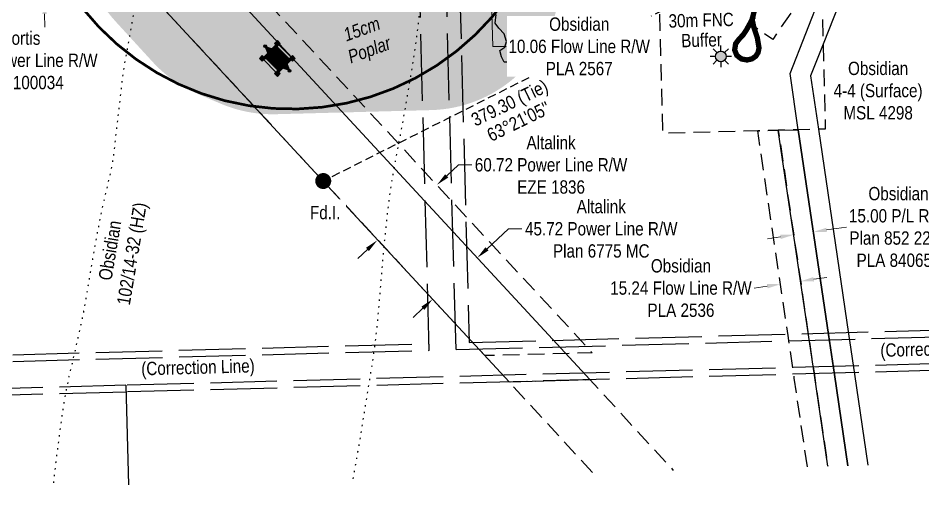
# Model space of a CAD drawing. Extents: x 624971 to 629645, y 5836724 to 5839392.
# Drawn here: x 627250 to 627930, y 5837036 to 5837388 of the extents above; entities that cross this region are included whole.
import ezdxf
from ezdxf.enums import TextEntityAlignment as Align

# ---------------------------------------------------------------- set-up
doc = ezdxf.new("R2010")
doc.units = 0
doc.header["$LTSCALE"] = 5
doc.header["$PDSIZE"] = 0.5
for name, pattern in [('foc-ACCESSROAD', [3.75, 2.5, -1.25]), ('foc-BUFFER', [16.75, 15, -1.75]), ('foc-DOT', [1, 0.2, -0.8]), ('foc-FLOWLINE', [3.75, 2.5, -1.25]), ('foc-QUARTERLINE', [33, 25, -3, 2, -3]), ('foc-TIELINE', [1.875, 1.25, -0.625]), ('foc-UNSURVEYED', [12.5, 10, -2.5])]:
    doc.linetypes.add(name, pattern=pattern)
doc.layers.get('Defpoints').update_dxf_attribs({"color": 9})
for name, color, linetype in [('ABADATA-DRILL-T', 8, 'Continuous'), ('AS-DRILL', 8, 'foc-DOT'), ('AS-POWER', 104, 'foc-POWER'), ('AS-ROADS', 254, 'Continuous'), ('AS-UNDERLAY-H', 141, 'Continuous'), ('AUX-BUFFER', 7, 'foc-BUFFER'), ('C-FLOWLINE', 13, 'foc-FLOWLINE'), ('C-RW', 13, 'Continuous'), ('C-WS', 13, 'foc-ACCESSROAD'), ('C-WS-S', 8, 'Continuous'), ('F-EZE', 190, 'foc-FLOWLINE'), ('F-RW', 190, 'Continuous'), ('L-MON', 1, 'Continuous'), ('L-QSEC', 8, 'foc-QUARTERLINE'), ('L-ROAD-T', 7, 'Continuous'), ('L-TIE', 7, 'foc-TIELINE'), ('L-TIE-T', 7, 'Continuous'), ('L-USEC', 7, 'foc-UNSURVEYED'), ('P-BUFFER-H 30m', 51, 'Continuous'), ('P-BUFFER-T', 40, 'Continuous'), ('T-BUSH-T', 110, 'Continuous'), ('WETLAND', 143, 'Continuous')]:
    doc.layers.add(name, color=color, linetype=linetype)
for name, color, linetype, lineweight in [('C-AR-T', 13, 'Continuous', 9), ('C-FLOWLINE-T', 13, 'Continuous', 9), ('C-RW-T', 13, 'Continuous', 9), ('C-WS-T', 13, 'Continuous', 9), ('F-EZE-T', 190, 'Continuous', 9), ('F-RW-T', 190, 'Continuous', 9)]:
    doc.layers.add(name, color=color, linetype=linetype, lineweight=lineweight)
doc.styles.add('80CG', font='ARIALN.TTF', dxfattribs={"height": 10})
doc.styles.add('80L', font='ARIALN.TTF', dxfattribs={"height": 10})
doc.styles.add('80LS', font='ARIALNI.TTF', dxfattribs={"height": 10})
doc.styles.add('foc-LtypeFont', font='ARIALN.TTF', dxfattribs={"height": 7.35})
doc.linetypes.add('foc-POWER', pattern='A,6,-1,["P",foc-LtypeFont,S=0.2,R=0,X=-0.625,Y=-0.75],-1.24,4', length=12.24)
doc.dimstyles.new('Compass 5 000', dxfattribs={"dimscale": 5, "dimtxt": 9, "dimasz": 2, "dimexe": 0.2, "dimexo": 0.0625, "dimgap": 0.5, "dimtad": 0, "dimtih": 1, "dimtoh": 1, "dimzin": 0, "dimdsep": 46, "dimtxsty": '80CG', "dimcen": 0.1, "dimse1": 1, "dimse2": 1, "dimclrd": 256, "dimclrt": 256, "dimaunit": 1, "dimadec": 4, "dimazin": 0, "dimtfac": 0.06, "dimtofl": 0, "dimtmove": 0, "dimatfit": 1, "dimfxl": 0.2, "dimtolj": 1, "dimtzin": 0, "dimlwd": -1, "dimarcsym": 0})

# ---------------------------------------------------------------- blocks, each defined once
blk = doc.blocks.new('*D598')
at = {"layer": 'Defpoints', "color": 0, "transparency": 16777216}
for p in [(627564.56, 5837262.55), (627630.73, 5837191.14), (627585.82, 5837149.53)]:
    blk.add_point(p, dxfattribs=at)
at = {"layer": 'F-EZE-T', "transparency": 16777216}
for p, q in [((627571.9, 5837269.35), (627580.79, 5837277.59)), ((627580.79, 5837277.59), (627590.79, 5837277.59)), ((627512.32, 5837214.14), (627504.98, 5837207.34))]:
    blk.add_line(p, q, dxfattribs=at)
for points in [[(627570.77, 5837270.57), (627573.03, 5837268.12), (627564.56, 5837262.55)], [(627511.19, 5837215.36), (627513.45, 5837212.92), (627519.66, 5837220.94)]]:
    blk.add_solid(points, dxfattribs=at)
at = {"layer": 'F-EZE-T', "transparency": 16777216, "insert": (627650.34, 5837277.59), "char_height": 10, "attachment_point": 5, "style": '80CG'}
blk.add_mtext('\\A1;Altalink\\P60.72 Power Line R/W\\PEZE 1836', dxfattribs=at)
blk = doc.blocks.new('*D601')
at = {"layer": 'Defpoints', "color": 0, "transparency": 16777216}
for p in [(627269.59, 5837411.02), (627182.06, 5837393.05), (627270.01, 5837395.41)]:
    blk.add_point(p, dxfattribs=at)
at = {"layer": 'F-EZE-T', "transparency": 16777216}
for p, q in [((627181.37, 5837418.66), (627181.11, 5837428.65)), ((627182.33, 5837383.05), (627183.05, 5837356.03)), ((627183.05, 5837356.03), (627193.05, 5837356.03))]:
    blk.add_line(p, q, dxfattribs=at)
for points in [[(627183.04, 5837418.7), (627179.71, 5837418.61), (627181.64, 5837408.66)], [(627184, 5837383.1), (627180.66, 5837383.01), (627182.06, 5837393.05)]]:
    blk.add_solid(points, dxfattribs=at)
at = {"layer": 'F-EZE-T', "transparency": 16777216, "insert": (627252.19, 5837356.03), "char_height": 10, "attachment_point": 5, "style": '80CG'}
blk.add_mtext('\\A1;Fortis\\P15.00 Power Line R/W\\PEZE 100034', dxfattribs=at)
blk = doc.blocks.new('GAS')
h = blk.add_hatch(color=255)
h.dxf.hatch_style = 1
edge = h.paths.add_edge_path()
edge.add_arc((0, 0), 0.9, 0, 360)
for p, q in [((0, 0.81), (0, 1.62)), ((-0.81, 0), (-1.62, 0)), ((-0.57, 0.57), (-1.14, 1.14)), ((0.57, 0.57), (1.14, 1.14)), ((1.62, 0), (0.81, 0)), ((-0.57, -0.57), (-1.14, -1.14)), ((0, -0.81), (0, -1.62)), ((1.14, -1.14), (0.57, -0.57))]:
    blk.add_line(p, q)
blk.add_circle((0, 0), 0.8)
blk = doc.blocks.new('*D626')
at = {"layer": 'C-FLOWLINE-T', "transparency": 16777216}
for p, q in [((627847.72, 5837191.69), (627857.62, 5837193.15)), ((627812.85, 5837186.54), (627802.96, 5837185.08))]:
    blk.add_line(p, q, dxfattribs=at)
for points in [[(627812.61, 5837188.19), (627813.1, 5837184.89), (627822.75, 5837188)], [(627847.48, 5837193.34), (627847.97, 5837190.04), (627837.83, 5837190.23)]]:
    blk.add_solid(points, dxfattribs=at)
at = {"layer": 'Defpoints', "color": 0, "transparency": 16777216}
for p in [(627825.84, 5837271.46), (627810.75, 5837269.23), (627822.75, 5837188)]:
    blk.add_point(p, dxfattribs=at)
at = {"layer": 'C-FLOWLINE-T', "transparency": 16777216, "insert": (627747.96, 5837185.08), "char_height": 10, "attachment_point": 5, "style": '80CG'}
blk.add_mtext('\\A1;Obsidian\\P15.24 Flow Line R/W\\PPLA 2536', dxfattribs=at)
blk = doc.blocks.new('*D627')
at = {"layer": 'C-AR-T', "transparency": 16777216}
for p, q in [((627604.84, 5837429.9), (627604.57, 5837439.89)), ((627605.62, 5837399.8), (627606.49, 5837366.52)), ((627606.49, 5837366.52), (627616.49, 5837366.52))]:
    blk.add_line(p, q, dxfattribs=at)
for points in [[(627606.5, 5837429.94), (627603.17, 5837429.85), (627605.1, 5837419.9)], [(627607.29, 5837399.85), (627603.96, 5837399.76), (627605.36, 5837409.8)]]:
    blk.add_solid(points, dxfattribs=at)
at = {"layer": 'Defpoints', "color": 0, "transparency": 16777216}
for p in [(627605.1, 5837419.9), (627640.48, 5837420.82), (627640.75, 5837410.72)]:
    blk.add_point(p, dxfattribs=at)
at = {"layer": 'C-AR-T', "transparency": 16777216, "insert": (627671.49, 5837366.52), "char_height": 10, "attachment_point": 5, "style": '80CG', "bg_fill": 3, "box_fill_scale": 1.1, "bg_fill_color": 256, "bg_fill_true_color": 13158600, "bg_fill_transparency": 0}
blk.add_mtext('\\A1;Obsidian\\P10.06 Flow Line R/W\\PPLA 2567', dxfattribs=at)
blk = doc.blocks.new('*D628')
at = {"layer": 'C-FLOWLINE-T', "transparency": 16777216}
for p, q in [((627267.88, 5837457.4), (627257.88, 5837457.4)), ((627268.85, 5837420.95), (627267.88, 5837457.4)), ((627269.65, 5837390.89), (627269.91, 5837380.89))]:
    blk.add_line(p, q, dxfattribs=at)
for points in [[(627270.52, 5837420.99), (627267.18, 5837420.9), (627269.11, 5837410.95)], [(627271.31, 5837390.93), (627267.98, 5837390.85), (627269.38, 5837400.89)]]:
    blk.add_solid(points, dxfattribs=at)
at = {"layer": 'Defpoints', "color": 0, "transparency": 16777216}
for p in [(627511.5, 5837417.37), (627269.11, 5837410.95), (627511.77, 5837407.31)]:
    blk.add_point(p, dxfattribs=at)
at = {"layer": 'C-FLOWLINE-T', "transparency": 16777216, "insert": (627202.88, 5837457.4), "char_height": 10, "attachment_point": 5, "style": '80CG'}
blk.add_mtext('\\A1;Obsidian\\P10.06 Flow Line R/W\\PPLA 2567', dxfattribs=at)
blk = doc.blocks.new('*D652')
at = {"layer": 'C-RW-T', "transparency": 16777216}
for p, q in [((627857.41, 5837228.74), (627872.39, 5837230.95)), ((627822.79, 5837223.63), (627812.9, 5837222.16))]:
    blk.add_line(p, q, dxfattribs=at)
for points in [[(627857.17, 5837230.39), (627857.65, 5837227.09), (627847.52, 5837227.28)], [(627822.55, 5837225.27), (627823.04, 5837221.98), (627832.68, 5837225.09)]]:
    blk.add_solid(points, dxfattribs=at)
at = {"layer": 'Defpoints', "color": 0, "transparency": 16777216}
for p in [(627847.52, 5837227.28), (627835.99, 5837202.67), (627850.83, 5837204.86)]:
    blk.add_point(p, dxfattribs=at)
at = {"layer": 'C-RW-T', "transparency": 16777216, "insert": (627911.48, 5837230.95), "char_height": 10, "attachment_point": 5, "style": '80CG'}
blk.add_mtext('\\A1;Obsidian\\P15.00 P/L R/W\\PPlan 852 2290\\PPLA 840656', dxfattribs=at)
blk = doc.blocks.new('*D686')
at = {"layer": 'Defpoints', "color": 0, "transparency": 16777216}
for p in [(627565.76, 5837239.2), (627532.23, 5837208.13), (627594.85, 5837207.79)]:
    blk.add_point(p, dxfattribs=at)
at = {"layer": 'F-RW-T', "transparency": 16777216}
for p, q in [((627602.19, 5837214.59), (627618.38, 5837229.59)), ((627618.38, 5837229.59), (627628.38, 5837229.59)), ((627554, 5837169.93), (627546.66, 5837163.14))]:
    blk.add_line(p, q, dxfattribs=at)
for points in [[(627601.06, 5837215.81), (627603.32, 5837213.37), (627594.85, 5837207.79)], [(627552.86, 5837171.16), (627555.13, 5837168.71), (627561.33, 5837176.73)]]:
    blk.add_solid(points, dxfattribs=at)
at = {"layer": 'F-RW-T', "transparency": 16777216, "insert": (627688.07, 5837229.59), "char_height": 10, "attachment_point": 5, "style": '80CG'}
blk.add_mtext('\\A1;Altalink\\P45.72 Power Line R/W\\PPlan 6775 MC', dxfattribs=at)
blk = doc.blocks.new('fdia')
at = {"color": 255, "const_width": 1}
blk.add_lwpolyline([(-0.5, 0, 1), (0.5, 0, 1)], format="xyb", close=True, dxfattribs=at)
blk = doc.blocks.new('Fdiaa')
blk.add_blockref('fdia', (0, 0))
blk = doc.blocks.new('fdib')
at = {"color": 1, "const_width": 1.6}
blk.add_lwpolyline([(-0.4, 0, 1), (0.4, 0, 1)], format="xyb", close=True, dxfattribs=at)
at = {"color": 1}
blk.add_circle((0, 0), 0.8, dxfattribs=at)
blk = doc.blocks.new('Fdibb')
blk.add_blockref('fdib', (0, 0))
blk = doc.blocks.new('fdicc')
for name in ['Fdibb', 'Fdiaa']:
    blk.add_blockref(name, (0, 0))
blk = doc.blocks.new('FDI')
blk.add_blockref('fdicc', (0, 0))
blk = doc.blocks.new('A$C17143D00')
at = {"layer": 'AS-UNDERLAY-H'}
h = blk.add_hatch(color=256, dxfattribs=at)
h.dxf.hatch_style = 1
h.paths.add_polyline_path([(10.5, 27, 1), (8.5, 27, 1)])
h = blk.add_hatch(color=256, dxfattribs=at)
h.dxf.hatch_style = 1
h.paths.add_polyline_path([(3, 23.5), (0, 23.5), (0, 20.5), (3, 20.5), (3, 22)])
h = blk.add_hatch(color=256, dxfattribs=at)
h.dxf.hatch_style = 1
h.paths.add_polyline_path([(3.5, 20), (3, 20.5), (1.5, 20.5), (1.5, 7.5), (3, 7.5), (3.5, 8)])
h = blk.add_hatch(color=256, dxfattribs=at)
h.dxf.hatch_style = 1
h.paths.add_polyline_path([(7.28, 22), (3, 22), (3, 20.5), (3.5, 20), (6.39, 20)])
h = blk.add_hatch(color=256, dxfattribs=at)
h.dxf.hatch_style = 1
h.paths.add_polyline_path([(11.72, 22), (7.28, 22), (6.39, 20), (12.61, 20)])
h = blk.add_hatch(color=256, dxfattribs=at)
h.dxf.hatch_style = 1
h.paths.add_polyline_path([(9.91, 26.09, -0.212214), (9.09, 26.09), (7.28, 22), (11.72, 22)])
h = blk.add_hatch(color=256, dxfattribs=at)
h.dxf.hatch_style = 1
h.paths.add_polyline_path([(16, 22), (11.72, 22), (12.61, 20), (15.5, 20), (16, 20.5)])
h = blk.add_hatch(color=256, dxfattribs=at)
h.dxf.hatch_style = 1
h.paths.add_polyline_path([(17.5, 20.5), (16, 20.5), (15.5, 20), (15.5, 8), (16, 7.5), (17.5, 7.5)])
h = blk.add_hatch(color=256, dxfattribs=at)
h.dxf.hatch_style = 1
h.paths.add_polyline_path([(19, 23.5), (16, 23.5), (16, 20.5), (19, 20.5)])
h = blk.add_hatch(color=256, dxfattribs=at)
h.dxf.hatch_style = 1
h.paths.add_polyline_path([(6.39, 20), (3.5, 20), (5.5, 18)])
h = blk.add_hatch(color=256, dxfattribs=at)
h.dxf.hatch_style = 1
h.paths.add_polyline_path([(5.5, 18), (3.5, 20), (3.5, 8), (5.5, 10)])
h = blk.add_hatch(color=256, dxfattribs=at)
h.dxf.hatch_style = 1
h.paths.add_polyline_path([(12.61, 20), (6.39, 20), (5.5, 18), (13.5, 18)])
h = blk.add_hatch(color=256, dxfattribs=at)
h.dxf.hatch_style = 1
h.paths.add_polyline_path([(7.5, 16), (5.5, 18), (5.5, 10), (7.5, 12)])
h = blk.add_hatch(color=256, dxfattribs=at)
h.dxf.hatch_style = 1
h.paths.add_polyline_path([(13.5, 18), (5.5, 18), (7.5, 16), (11.5, 16)])
h = blk.add_hatch(color=256, dxfattribs=at)
h.dxf.hatch_style = 1
h.paths.add_polyline_path([(11.5, 16), (7.5, 16), (7.5, 12), (11.5, 12)])
h.paths.add_polyline_path([(9.3, 14, -1), (9.7, 14, -1)], flags=0)
h.paths.add_polyline_path([(9.7, 14, 1), (9.3, 14, 1)], flags=16)
h = blk.add_hatch(color=256, dxfattribs=at)
h.dxf.hatch_style = 1
h.paths.add_polyline_path([(13.5, 18), (11.5, 16), (11.5, 12), (13.5, 10)])
h = blk.add_hatch(color=256, dxfattribs=at)
h.dxf.hatch_style = 1
h.paths.add_polyline_path([(15.5, 20), (12.61, 20), (13.5, 18)])
h = blk.add_hatch(color=256, dxfattribs=at)
h.dxf.hatch_style = 1
h.paths.add_polyline_path([(15.5, 20), (13.5, 18), (13.5, 10), (15.5, 8)])
h = blk.add_hatch(color=256, dxfattribs=at)
h.dxf.hatch_style = 1
h.paths.add_polyline_path([(3, 7.5), (0, 7.5), (0, 4.5), (3, 4.5)])
h = blk.add_hatch(color=256, dxfattribs=at)
h.dxf.hatch_style = 1
h.paths.add_polyline_path([(6.39, 8), (3.5, 8), (3, 7.5), (3, 6), (7.28, 6)])
h = blk.add_hatch(color=256, dxfattribs=at)
h.dxf.hatch_style = 1
h.paths.add_polyline_path([(5.5, 10), (3.5, 8), (6.39, 8)])
h = blk.add_hatch(color=256, dxfattribs=at)
h.dxf.hatch_style = 1
h.paths.add_polyline_path([(11.5, 12), (7.5, 12), (5.5, 10), (13.5, 10)])
h = blk.add_hatch(color=256, dxfattribs=at)
h.dxf.hatch_style = 1
h.paths.add_polyline_path([(13.5, 10), (5.5, 10), (6.39, 8), (12.61, 8)])
h = blk.add_hatch(color=256, dxfattribs=at)
h.dxf.hatch_style = 1
h.paths.add_polyline_path([(12.61, 8), (6.39, 8), (7.28, 6), (11.72, 6)])
h = blk.add_hatch(color=256, dxfattribs=at)
h.dxf.hatch_style = 1
h.paths.add_polyline_path([(16, 7.5), (15.5, 8), (12.61, 8), (11.72, 6), (16, 6)])
h = blk.add_hatch(color=256, dxfattribs=at)
h.dxf.hatch_style = 1
h.paths.add_polyline_path([(13.5, 10), (12.61, 8), (15.5, 8)])
h = blk.add_hatch(color=256, dxfattribs=at)
h.dxf.hatch_style = 1
h.paths.add_polyline_path([(19, 7.5), (16, 7.5), (16, 6), (16, 4.5), (19, 4.5)])
h = blk.add_hatch(color=256, dxfattribs=at)
h.dxf.hatch_style = 1
h.paths.add_polyline_path([(11.72, 6), (7.28, 6), (9.09, 1.91, -0.212214), (9.91, 1.91)])
h = blk.add_hatch(color=256, dxfattribs=at)
h.dxf.hatch_style = 1
h.paths.add_polyline_path([(8.5, 1, 1), (10.5, 1, 1)])
at = {"layer": 'AS-POWER'}
for points in [[(0, 20.5), (3, 20.5), (3, 23.5), (0, 23.5)], [(16, 20.5), (19, 20.5), (19, 23.5), (16, 23.5)], [(3.5, 8), (15.5, 8), (15.5, 20), (3.5, 20)], [(5.5, 10), (13.5, 10), (13.5, 18), (5.5, 18)], [(7.5, 12), (11.5, 12), (11.5, 16), (7.5, 16)], [(0, 4.5), (3, 4.5), (3, 7.5), (0, 7.5)], [(16, 4.5), (19, 4.5), (19, 7.5), (16, 7.5)]]:
    blk.add_lwpolyline(points, close=True, dxfattribs=at)
for points in [[(1.5, 20.5), (1.5, 7.5)], [(16, 22), (3, 22)], [(3, 20.5), (7.5, 16)], [(11.5, 16), (16, 20.5)], [(17.5, 7.5), (17.5, 20.5)], [(3, 7.5), (7.5, 12)], [(11.5, 12), (16, 7.5)], [(3, 6), (16, 6)]]:
    blk.add_lwpolyline(points, dxfattribs=at)
at = {"layer": 'AS-POWER', "flags": 128}
for points in [[(9.09, 26.09), (5.5, 18)], [(9.91, 26.09), (13.5, 18)], [(9.09, 1.91), (5.5, 10)], [(13.5, 10), (9.91, 1.91)]]:
    blk.add_lwpolyline(points, dxfattribs=at)
at = {"layer": 'AS-POWER'}
for centre in [(9.5, 27), (9.5, 1)]:
    blk.add_circle(centre, 1, dxfattribs=at)
at = {"layer": 'Defpoints'}
blk.add_circle((9.5, 14), 0.2, dxfattribs=at)

msp = doc.modelspace()

# ---------------------------------------------------------------- hatches: boundary and pattern name
at = {"layer": 'P-BUFFER-H 30m'}
h = msp.add_hatch(color=256, dxfattribs=at)
h.dxf.hatch_style = 1
edge = h.paths.add_edge_path()
edge.add_arc((627557.495, 5837418.648), 99.965, 271.516446, 349.976723, ccw=False)
edge.add_line((627560.14, 5837318.718), (627443.758, 5837315.637))
edge.add_arc((627441.113, 5837415.567), 99.965, 246.998387, 271.516446, ccw=False)
edge.add_line((627402.051, 5837323.55), (627385.281, 5837330.669))
edge.add_arc((627424.343, 5837422.686), 99.965, 222.522955, 246.998387, ccw=False)
edge.add_line((627350.668, 5837355.121), (627322.901, 5837385.399))
edge.add_arc((627396.576, 5837452.964), 99.965, 181.509151, 222.522955, ccw=False)
edge.add_line((627296.646, 5837450.331), (627292.04, 5837625.16))
edge.add_arc((627391.97, 5837627.793), 99.965, 91.512911, 181.509151, ccw=False)
edge.add_line((627389.331, 5837727.723), (627549.224, 5837731.946))
edge.add_arc((627551.863, 5837632.016), 99.965, 1.512012, 91.512911, ccw=False)
edge.add_line((627651.793, 5837634.654), (627655.842, 5837481.247))
edge.add_line((627655.842, 5837481.247), (627835.878, 5837486.008))
edge.add_arc((627836.671, 5837456.029), 29.989, -42.35, 91.514913, ccw=False)
edge.add_line((627858.835, 5837435.826), (627840.154, 5837415.332))
edge.add_arc((627817.99, 5837435.535), 29.989, 271.514913, 317.65, ccw=False)
edge.add_line((627818.783, 5837405.556), (627655.934, 5837401.249))

# ---------------------------------------------------------------- linework, layer by layer
at = {"layer": 'AS-DRILL', "flags": 128}
for points in [[(627440.834, 5838081.187), (627440.38, 5838078.753), (627438.77, 5838068.768), (627437.394, 5838059.048), (627436.079, 5838049.311), (627434.598, 5838039.369), (627432.991, 5838029.313), (627431.463, 5838018.9), (627430.08, 5838008.31), (627428.942, 5837997.866), (627428.041, 5837987.609), (627426.931, 5837977.257), (627425.158, 5837966.657), (627423.139, 5837956.26), (627421.304, 5837946.109), (627419.667, 5837936.042), (627418.165, 5837925.8), (627416.747, 5837915.359), (627415.556, 5837905.074), (627414.578, 5837895.035), (627413.74, 5837885.4), (627412.839, 5837875.873), (627411.52, 5837866.285), (627409.605, 5837856.492), (627407.418, 5837846.431), (627405.33, 5837836.393), (627403.453, 5837826.711), (627401.485, 5837817.056), (627399.385, 5837807.098), (627397.355, 5837797.121), (627395.507, 5837787.449), (627393.649, 5837777.817), (627391.661, 5837767.762), (627389.863, 5837757.741), (627388.324, 5837748.118), (627386.851, 5837738.296), (627385.372, 5837727.894), (627384.02, 5837717.255), (627382.873, 5837706.811), (627381.953, 5837696.493), (627381.276, 5837686.412), (627380.45, 5837676.327), (627379.524, 5837666.22), (627378.836, 5837656.208), (627378.347, 5837646.232), (627377.669, 5837636.201), (627376.34, 5837626.203), (627374.776, 5837616.408), (627373.415, 5837606.869), (627372.015, 5837597.319), (627370.408, 5837587.634), (627368.682, 5837577.525), (627367.085, 5837567.46), (627365.71, 5837557.681), (627364.308, 5837547.801), (627362.799, 5837537.808), (627361.404, 5837528.048), (627359.819, 5837518.273), (627357.714, 5837508.135), (627355.432, 5837497.851), (627353.362, 5837487.884), (627351.513, 5837478.282), (627349.746, 5837468.583), (627347.918, 5837458.551), (627346.199, 5837448.543), (627344.771, 5837438.902), (627343.376, 5837429.132), (627341.573, 5837418.902), (627339.579, 5837408.726), (627337.766, 5837398.885), (627336.123, 5837389.439), (627334.533, 5837380.234), (627332.916, 5837370.919), (627331.189, 5837361.62), (627329.475, 5837352.192), (627328.088, 5837342.523), (627326.915, 5837332.689), (627325.808, 5837322.616), (627324.585, 5837312.391), (627323.329, 5837302.274), (627322.361, 5837292.636), (627321.236, 5837283.273), (627319.53, 5837273.935), (627317.394, 5837264.556), (627315.095, 5837254.943), (627312.938, 5837245.233), (627311.036, 5837235.75), (627309.18, 5837226.378), (627307.419, 5837216.859), (627305.775, 5837207.052), (627304.025, 5837197.083), (627302.303, 5837187.225), (627300.737, 5837177.5), (627299.013, 5837167.702), (627296.882, 5837157.743), (627294.67, 5837147.882), (627292.549, 5837138.313), (627290.284, 5837128.57), (627287.971, 5837118.686), (627285.907, 5837108.899), (627284.142, 5837099.139), (627282.662, 5837089.547), (627281.417, 5837080.192), (627280.252, 5837071.168), (627279.079, 5837062.504), (627277.998, 5837054.103), (627277.113, 5837046.257), (627276.275, 5837038.913), (627275.856, 5837035.854)], [(627438.947, 5838081.137), (627440.39, 5838074.086), (627442.029, 5838066.147), (627443.194, 5838060.595), (627443.696, 5838058.237), (627445.418, 5838050.17), (627447.196, 5838041.853), (627449.049, 5838033.329), (627451.118, 5838024.24), (627452.107, 5838020.084), (627453.986, 5838012.101), (627456.237, 5838002.566), (627458.409, 5837993.72), (627460.594, 5837984.754), (627462.721, 5837975.737), (627464.798, 5837966.698), (627466.807, 5837957.588), (627468.737, 5837948.415), (627470.661, 5837939.142), (627472.556, 5837929.788), (627474.301, 5837920.421), (627476.028, 5837911.033), (627477.815, 5837901.606), (627479.653, 5837892.151), (627481.54, 5837882.707), (627483.646, 5837873.329), (627485.862, 5837863.974), (627488.008, 5837854.577), (627490.115, 5837845.169), (627492.073, 5837835.717), (627494.021, 5837826.264), (627496.227, 5837816.889), (627498.523, 5837807.506), (627500.789, 5837798.132), (627503.11, 5837788.959), (627507.901, 5837770.248), (627510.157, 5837760.874), (627512.264, 5837751.466), (627514.291, 5837742.026), (627516.25, 5837732.564), (627518.256, 5837723.153), (627520.373, 5837713.745), (627522.564, 5837704.559), (627524.88, 5837695.197), (627527.176, 5837685.824), (627529.472, 5837676.441), (627531.649, 5837667.034), (627533.666, 5837657.614), (627535.653, 5837648.172), (627537.562, 5837638.709), (627539.44, 5837629.255), (627541.447, 5837619.834), (627543.593, 5837610.437), (627545.71, 5837601.029), (627547.727, 5837591.599), (627549.755, 5837582.179), (627551.623, 5837572.714), (627553.172, 5837563.192), (627554.433, 5837553.631), (627555.404, 5837544.054), (627556.355, 5837534.445), (627557.287, 5837524.846), (627557.959, 5837515.22), (627558.301, 5837505.596), (627558.312, 5837495.973), (627558.235, 5837486.318), (627558.167, 5837476.673), (627558.053, 5837467.257), (627557.795, 5837457.617), (627557.296, 5837448.02), (627556.478, 5837438.375), (627555.603, 5837429.38), (627553.49, 5837409.607), (627551.18, 5837390.46), (627550.08, 5837380.878), (627548.911, 5837371.274), (627545.836, 5837350.777), (627542.682, 5837332.158), (627539.444, 5837313.687), (627536.016, 5837295.191), (627532.48, 5837276.662), (627529.4, 5837258.276), (627527.068, 5837239.578), (627526.073, 5837230.199), (627525.068, 5837220.83), (627524.163, 5837211.453), (627523.359, 5837202.038), (627522.554, 5837192.644), (627521.76, 5837183.23), (627520.995, 5837173.857), (627520.161, 5837164.432), (627519.236, 5837155.074), (627518.19, 5837145.714), (627516.964, 5837136.389), (627515.567, 5837127.079), (627514.079, 5837117.797), (627512.552, 5837108.504), (627511.004, 5837099.21), (627509.517, 5837089.918), (627508.07, 5837080.597), (627506.543, 5837071.294), (627504.945, 5837061.999), (627503.267, 5837052.722), (627501.901, 5837044.913), (627501.381, 5837041.85)]]:
    msp.add_lwpolyline(points, dxfattribs=at)
at = {"layer": 'AS-ROADS', "const_width": 4, "flags": 128}
msp.add_lwpolyline([(627803.443, 5837394.807), (627801.486, 5837386.698), (627802.624, 5837381.33), (627805.4, 5837372.896), (627806.624, 5837365.386), (627805.948, 5837361.892), (627804.197, 5837359.213), (627801.392, 5837357.214), (627797.701, 5837356.358), (627793.432, 5837357.129), (627789.912, 5837359.866), (627788.333, 5837363.849), (627789.087, 5837368.624), (627791.655, 5837371.972), (627794.727, 5837375.25), (627797.272, 5837379.068), (627799.389, 5837382.873), (627801.304, 5837386.439), (627801.841, 5837388.423)], dxfattribs=at)
at = {"layer": 'AUX-BUFFER', "color": 251, "linetype": 'foc-BUFFER', "const_width": 1.999, "flags": 128}
msp.add_lwpolyline([(627254.578, 5837529.286), (627254.964, 5837514.304, 0.4142136), (627459.976, 5837319.59, 0.4142136), (627654.69, 5837524.602), (627654.304, 5837539.584, 0.4142136), (627449.292, 5837734.298, 0.4142136)], format="xyb", close=True, dxfattribs=at)
at = {"layer": 'C-FLOWLINE', "flags": 128}
msp.add_lwpolyline([(627842.984, 5837050.931), (627833.149, 5837117.541), (627832.882, 5837119.351), (627828.432, 5837149.485), (627805.738, 5837303.181), (627821.091, 5837303.602), (627843.787, 5837149.893), (627848.237, 5837119.76), (627858.339, 5837051.34)], dxfattribs=at)
at = {"layer": 'C-RW'}
for points in [[(627873.44, 5837051.741), (627863.335, 5837120.162), (627858.886, 5837150.295), (627836.192, 5837303.986), (627829.959, 5837346.216), (627853.706, 5837406.415), (627863.485, 5837431.526), (628032.902, 5837616.945), (628130.232, 5837723.948), (628084.9, 5837765.269), (628258.888, 5837955.775), (628333.088, 5838104.905)], [(628350.06, 5838105.357), (628271.376, 5837947.215), (628106.094, 5837766.24), (628147.721, 5837728.295), (628040.272, 5837610.232), (627881.64, 5837436.365), (627854.732, 5837368.152), (627845.378, 5837344.441), (627851.293, 5837304.383), (627873.984, 5837150.695), (627878.433, 5837120.564), (627888.536, 5837052.142)], [(627858.339, 5837051.34), (627848.237, 5837119.76), (627843.787, 5837149.894), (627821.091, 5837303.602), (627836.192, 5837303.986), (627858.885, 5837150.295), (627863.335, 5837120.162), (627873.44, 5837051.741)]]:
    msp.add_lwpolyline(points, dxfattribs=at)
at = {"layer": 'C-WS', "flags": 128}
msp.add_lwpolyline([(628466.719, 5838101.992), (627850.894, 5837426.406), (627853.181, 5837426.468), (627853.328, 5837420.412), (627853.706, 5837406.415), (627854.732, 5837368.152), (627856.438, 5837304.518), (627851.293, 5837304.383), (627836.192, 5837303.986), (627821.091, 5837303.602), (627805.738, 5837303.181), (627734.488, 5837301.26), (627731.718, 5837404.879), (627731.578, 5837410.21), (627731.499, 5837413.15), (627731.418, 5837416.223), (627731.23, 5837423.247), (627808.494, 5837425.274), (627810.362, 5837427.318), (628430.49, 5838107.495)], dxfattribs=at)
at = {"layer": 'F-EZE', "flags": 128}
for points in [[(628466.653, 5838104.46), (628376.778, 5838006.029), (628369.444, 5837997.998), (628344.357, 5837970.521), (628337.609, 5837963.13), (628226.085, 5837840.991), (628143.826, 5837750.903), (627871.877, 5837453.069), (627850.888, 5837421.454), (627842.679, 5837409.408), (627816.952, 5837371.848), (627800.457, 5837383.147), (627817.92, 5837408.64), (627731.689, 5837405.969), (627731.158, 5837425.954), (627807.924, 5837428.333), (627831.919, 5837429.077), (627856.205, 5837465.57), (628322.774, 5837976.545), (628329.525, 5837983.94), (628349.017, 5838005.29), (628368.679, 5838026.824), (628442.633, 5838107.817)], [(626805.096, 5838064.288), (626855.906, 5838016.313), (626868.303, 5838004.608), (626881.321, 5837992.317), (626884.432, 5837989.38), (626889.531, 5837984.565), (626908.154, 5837966.978), (626930.427, 5837945.953), (627681.341, 5837136.523), (627600.582, 5837134.371), (627479.1, 5837265.47), (626888.112, 5837903.242), (626719.875, 5838062.023)], [(627681.464, 5837046.637), (627618.779, 5837114.734), (627679.585, 5837116.356), (627742.22, 5837048.253)]]:
    msp.add_lwpolyline(points, dxfattribs=at)
at = {"layer": 'F-RW', "flags": 128}
msp.add_lwpolyline([(626719.875, 5838062.023), (626888.112, 5837903.242), (627479.1, 5837265.47), (627618.779, 5837114.734), (627679.585, 5837116.356), (626920.595, 5837935.429), (626784.638, 5838063.744)], dxfattribs=at)
at = {"layer": 'L-QSEC'}
msp.add_line((627330.793, 5837112.144), (627332.742, 5837037.367), dxfattribs=at)
at = {"layer": 'L-TIE'}
msp.add_line((627817.99, 5837435.535), (627479.1, 5837265.47), dxfattribs=at)
at = {"layer": 'L-USEC'}
for p, q in [((627558.786, 5837138.338), (627536.108, 5837983.683)), ((627578.898, 5837138.873), (627556.221, 5837984.222)), ((627566.263, 5837984.484), (627588.804, 5837144.21)), ((627588.804, 5837144.21), (628391.542, 5837165.549)), ((627578.898, 5837138.873), (628391.676, 5837160.501)), ((626745.858, 5837121.799), (627558.65, 5837143.407)), ((626745.992, 5837116.773), (627558.783, 5837138.381))]:
    msp.add_line(p, q, dxfattribs=at)
for points in [[(628131.529, 5837133.424), (627330.791, 5837112.095), (626646.562, 5837093.871)], [(628131.663, 5837128.398), (627330.925, 5837107.068), (626646.696, 5837088.844)]]:
    msp.add_lwpolyline(points, dxfattribs=at)
at = {"layer": 'WETLAND'}
msp.add_lwpolyline([(627631.341, 5837389.32), (627629.9, 5837382.836), (627628.819, 5837375.992), (627630.98, 5837370.229), (627628.099, 5837363.024), (627624.136, 5837358.342), (627619.814, 5837354.739), (627615.131, 5837354.739), (627612.97, 5837358.702), (627611.889, 5837363.385), (627611.889, 5837363.385), (627615.491, 5837365.906), (627616.932, 5837370.229), (627615.131, 5837375.992), (627611.169, 5837380.315), (627608.287, 5837383.917), (627609.007, 5837390.401)], dxfattribs=at)

# ---------------------------------------------------------------- block references
at = {"rotation": 45}
msp.add_blockref('A$C17143D00', (627447.819, 5837340.855), dxfattribs=at)
at = {"layer": 'C-WS-S', "xscale": 5.000000000000019, "yscale": 5.000000000000019, "zscale": 5.000000000000019}
msp.add_blockref('GAS', (627777.904, 5837359.018), dxfattribs=at)
at = {"layer": 'L-MON', "xscale": 5.000000000000009, "yscale": 5.000000000000009, "zscale": 5.000000000000009}
msp.add_blockref('FDI', (627479.1, 5837265.47), dxfattribs=at)

# ---------------------------------------------------------------- texts
at = {"layer": 'ABADATA-DRILL-T', "insert": (627307.295, 5837175.557), "char_height": 9.99516, "attachment_point": 1, "rotation": 80.483199, "style": '80L'}
msp.add_mtext_dynamic_manual_height_columns('\\pi16.614;Obsidian\\P\\pi0.66359;102/14-32 (HZ)', width=77.0409, gutter_width=49.976, heights=[0], dxfattribs=at)
at = {"layer": 'C-WS-T', "insert": (627896.148, 5837333.312), "char_height": 10, "attachment_point": 5, "style": '80CG'}
msp.add_mtext('\\A1;Obsidian\\P4-4 (Surface)\\PMSL 4298', dxfattribs=at)
at = {"layer": 'L-ROAD-T', "style": '80L'}
for p in [(627940.465, 5837139.532), (627384.936, 5837125.707)]:
    msp.add_text('(Correction Line)', height=10, rotation=1.524287, dxfattribs=at).set_placement(p, align=Align.MIDDLE_CENTER)
at = {"layer": 'L-TIE-T', "style": '80L'}
for s, height, p in [('379.30 (Tie)', 9.99649, (627619.66, 5837323.081)), ("63°21'05''", 9.9965, (627625.875, 5837310.264))]:
    msp.add_text(s, height=height, rotation=25.8715, dxfattribs=at).set_placement(p, align=Align.MIDDLE)
at = {"layer": 'P-BUFFER-T', "insert": (627738.238, 5837390.598), "char_height": 9.99649, "attachment_point": 1, "rotation": 1.50834, "line_spacing_factor": 0.9, "style": '80L'}
msp.add_mtext_dynamic_manual_height_columns('\\pi0.28696;30m FNC \\P\\pi9.3834;Buffer', width=48.63342, gutter_width=50, heights=[0], dxfattribs=at)
at = {"layer": 'T-BUSH-T', "insert": (627506.293, 5837384.353), "char_height": 9.9907, "width": 34.17466, "attachment_point": 2, "rotation": 20, "style": '80LS'}
msp.add_mtext('15cm \\PPoplar', dxfattribs=at)

# ---------------------------------------------------------------- dimensions: what is measured, and where the dimension line sits
at = {"layer": 'C-FLOWLINE-T'}
for base, p1, p2, angle, text, picture, middle in [((627269.115, 5837410.95), (627511.77, 5837407.311), (627511.504, 5837417.373), 91.517998, 'Obsidian\\P10.06 Flow Line R/W\\PPLA 2567', '*D628', (627202.884, 5837457.399)), ((627822.745, 5837187.999), (627825.837, 5837271.459), (627810.751, 5837269.232), 188.399419, 'Obsidian\\P15.24 Flow Line R/W\\PPLA 2536', '*D626', (627747.96, 5837185.077))]:
    dim = msp.add_linear_dim(base=base, p1=p1, p2=p2, angle=angle, text=text, dimstyle='Compass 5 000', dxfattribs=at)
    dim.commit()
    dim.dimension.update_dxf_attribs({"geometry": picture, "text_midpoint": middle, "dimtype": 161})
at = {"layer": 'C-RW-T'}
dim = msp.add_linear_dim(base=(627847.518, 5837227.276), p1=(627835.994, 5837202.669), p2=(627850.828, 5837204.859), angle=8.399344, text='Obsidian\\P15.00 P/L R/W\\PPlan 852 2290\\PPLA 840656', dimstyle='Compass 5 000', dxfattribs=at)
dim.commit()
dim.dimension.update_dxf_attribs({"geometry": '*D652', "text_midpoint": (627911.475, 5837230.948), "dimtype": 161})
at = {"layer": 'F-EZE-T'}
dim = msp.add_linear_dim(base=(627182.062, 5837393.048), p1=(627269.593, 5837411.02), p2=(627270.011, 5837395.406), angle=271.536013, text='Fortis\\P15.00 Power Line R/W\\PEZE 100034', dimstyle='Compass 5 000', dxfattribs=at)
dim.commit()
dim.dimension.update_dxf_attribs({"geometry": '*D601', "text_midpoint": (627252.195, 5837356.028), "dimtype": 161})
at = {"layer": 'F-RW-T'}
dim = msp.add_linear_dim(base=(627594.854, 5837207.795), p1=(627532.231, 5837208.133), p2=(627565.755, 5837239.197), angle=42.819565, text='Altalink\\P45.72 Power Line R/W\\PPlan 6775 MC', dimstyle='Compass 5 000', dxfattribs=at)
dim.commit()
dim.dimension.update_dxf_attribs({"geometry": '*D686', "text_midpoint": (627688.068, 5837229.594), "dimtype": 161})

# ---------------------------------------------------------------- next in the draw order: texts
at = {"layer": 'L-MON', "insert": (627469.132, 5837246.824), "char_height": 9.9965, "attachment_point": 1, "line_spacing_factor": 0.9, "style": '80L', "bg_fill": 2}
msp.add_mtext_dynamic_manual_height_columns('Fd.I.', width=22.04407, gutter_width=49.985, heights=[0], dxfattribs=at)

# ---------------------------------------------------------------- next in the draw order: dimensions: what is measured, and where the dimension line sits
at = {"layer": 'C-AR-T'}
dim = msp.add_linear_dim(base=(627605.098, 5837419.9), p1=(627640.746, 5837410.724), p2=(627640.482, 5837420.825), angle=91.497848, text='Obsidian\\P10.06 Flow Line R/W\\PPLA 2567', dimstyle='Compass 5 000', override={"dimtfill": 1}, dxfattribs=at)
dim.commit()
dim.dimension.update_dxf_attribs({"geometry": '*D627', "text_midpoint": (627671.493, 5837366.523), "dimtype": 161})

# ---------------------------------------------------------------- next in the draw order: dimensions: what is measured, and where the dimension line sits
at = {"layer": 'F-EZE-T'}
dim = msp.add_linear_dim(base=(627564.563, 5837262.549), p1=(627585.82, 5837149.531), p2=(627630.728, 5837191.143), angle=42.818181, text='Altalink\\P60.72 Power Line R/W\\PEZE 1836', dimstyle='Compass 5 000', dxfattribs=at)
dim.commit()
dim.dimension.update_dxf_attribs({"geometry": '*D598', "text_midpoint": (627650.34, 5837277.585), "dimtype": 161})

doc.saveas('drawing.dxf')
